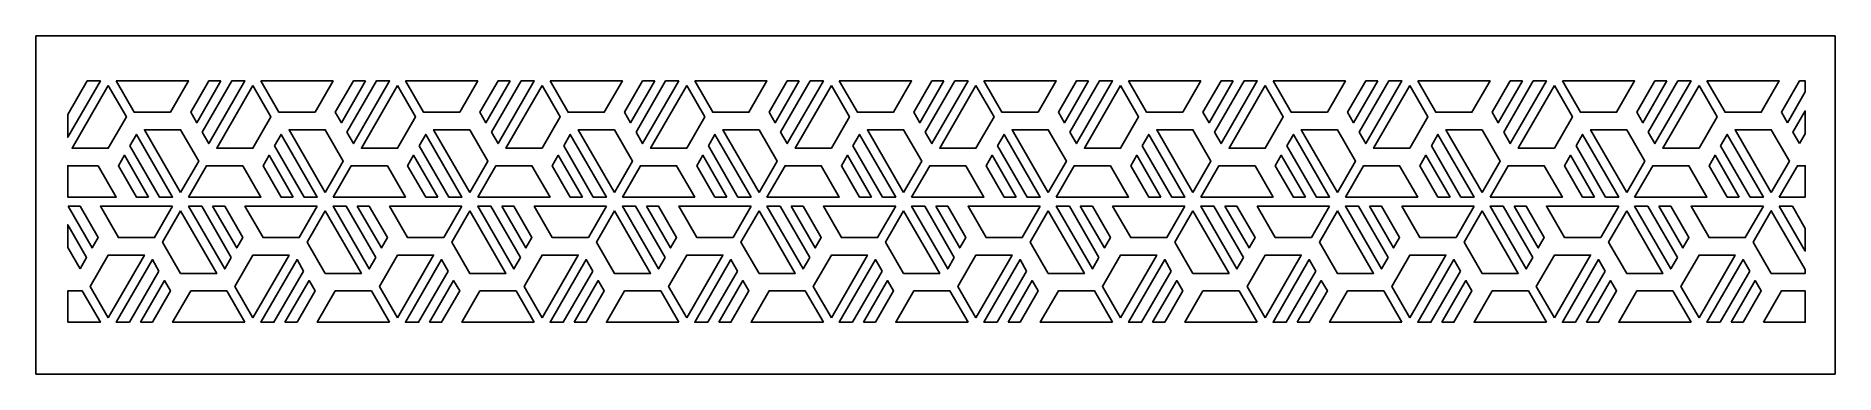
# Model space of a CAD drawing. Header units: millimetres. Extents: x 148 to 1052, y 65 to 235.
import ezdxf

# ---------------------------------------------------------------- set-up
doc = ezdxf.new("R2010")
doc.units = ezdxf.units.MM
doc.layers.get('0').update_dxf_attribs({"linetype": 'CONTINUOUS'})

msp = doc.modelspace()

# ---------------------------------------------------------------- linework, layer by layer
at = {"color": 7}
for points in [[(147.5, 65), (1052.5, 65), (1052.5, 235), (147.5, 235), (147.5, 65)], [(173.259782, 212.390599), (179.873067, 212.390599), (163.5, 184.031615), (163.5, 195.486161), (173.259782, 212.390599)], [(183.873067, 210.081198), (165.686533, 178.581198), (183.873067, 178.581198), (192.966334, 194.331198), (183.873067, 210.081198)], [(187.873067, 212.390599), (224.246134, 212.390599), (215.152867, 196.640599), (196.966334, 196.640599), (187.873067, 212.390599)], [(240.494845, 212.390599), (234.432667, 212.390599), (225.339401, 196.640599), (228.37049, 191.390599), (240.494845, 212.390599)], [(231.126025, 186.617872), (234.432667, 180.890599), (252.619201, 212.390599), (246.005916, 212.390599), (231.126025, 186.617872)], [(256.619201, 210.081198), (238.432667, 178.581198), (256.619201, 178.581198), (265.712468, 194.331198), (256.619201, 210.081198)], [(260.619201, 212.390599), (296.992268, 212.390599), (287.899001, 196.640599), (269.712468, 196.640599), (260.619201, 212.390599)], [(313.240979, 212.390599), (307.178801, 212.390599), (298.085535, 196.640599), (301.116623, 191.390599), (313.240979, 212.390599)], [(303.872159, 186.617872), (307.178801, 180.890599), (325.365335, 212.390599), (318.75205, 212.390599), (303.872159, 186.617872)], [(329.365335, 210.081198), (311.178801, 178.581198), (329.365335, 178.581198), (338.458602, 194.331198), (329.365335, 210.081198)], [(333.365335, 212.390599), (369.738402, 212.390599), (360.645135, 196.640599), (342.458602, 196.640599), (333.365335, 212.390599)], [(385.987113, 212.390599), (379.924935, 212.390599), (370.831668, 196.640599), (373.862757, 191.390599), (385.987113, 212.390599)], [(376.618293, 186.617872), (379.924935, 180.890599), (398.111469, 212.390599), (391.498184, 212.390599), (376.618293, 186.617872)], [(402.111469, 210.081198), (383.924935, 178.581198), (402.111469, 178.581198), (411.204735, 194.331198), (402.111469, 210.081198)], [(406.111469, 212.390599), (442.484536, 212.390599), (433.391269, 196.640599), (415.204735, 196.640599), (406.111469, 212.390599)], [(458.733247, 212.390599), (452.671069, 212.390599), (443.577802, 196.640599), (446.608891, 191.390599), (458.733247, 212.390599)], [(449.364427, 186.617872), (452.671069, 180.890599), (470.857603, 212.390599), (464.244318, 212.390599), (449.364427, 186.617872)], [(474.857603, 210.081198), (456.671069, 178.581198), (474.857603, 178.581198), (483.950869, 194.331198), (474.857603, 210.081198)], [(478.857603, 212.390599), (515.23067, 212.390599), (506.137403, 196.640599), (487.950869, 196.640599), (478.857603, 212.390599)], [(531.479381, 212.390599), (525.417203, 212.390599), (516.323936, 196.640599), (519.355025, 191.390599), (531.479381, 212.390599)], [(522.110561, 186.617872), (525.417203, 180.890599), (543.603737, 212.390599), (536.990452, 212.390599), (522.110561, 186.617872)], [(547.603737, 210.081198), (529.417203, 178.581198), (547.603737, 178.581198), (556.697003, 194.331198), (547.603737, 210.081198)], [(551.603737, 212.390599), (587.976804, 212.390599), (578.883537, 196.640599), (560.697003, 196.640599), (551.603737, 212.390599)], [(604.225515, 212.390599), (598.163337, 212.390599), (589.07007, 196.640599), (592.101159, 191.390599), (604.225515, 212.390599)], [(594.856695, 186.617872), (598.163337, 180.890599), (616.34987, 212.390599), (609.736586, 212.390599), (594.856695, 186.617872)], [(620.34987, 210.081198), (602.163337, 178.581198), (620.34987, 178.581198), (629.443137, 194.331198), (620.34987, 210.081198)], [(624.34987, 212.390599), (660.722937, 212.390599), (651.629671, 196.640599), (633.443137, 196.640599), (624.34987, 212.390599)], [(676.971649, 212.390599), (670.909471, 212.390599), (661.816204, 196.640599), (664.847293, 191.390599), (676.971649, 212.390599)], [(667.602828, 186.617872), (670.909471, 180.890599), (689.096004, 212.390599), (682.482719, 212.390599), (667.602828, 186.617872)], [(693.096004, 210.081198), (674.909471, 178.581198), (693.096004, 178.581198), (702.189271, 194.331198), (693.096004, 210.081198)], [(697.096004, 212.390599), (733.469071, 212.390599), (724.375805, 196.640599), (706.189271, 196.640599), (697.096004, 212.390599)], [(749.717783, 212.390599), (743.655605, 212.390599), (734.562338, 196.640599), (737.593427, 191.390599), (749.717783, 212.390599)], [(740.348962, 186.617872), (743.655605, 180.890599), (761.842138, 212.390599), (755.228853, 212.390599), (740.348962, 186.617872)], [(765.842138, 210.081198), (747.655605, 178.581198), (765.842138, 178.581198), (774.935405, 194.331198), (765.842138, 210.081198)], [(769.842138, 212.390599), (806.215205, 212.390599), (797.121939, 196.640599), (778.935405, 196.640599), (769.842138, 212.390599)], [(822.463917, 212.390599), (816.401739, 212.390599), (807.308472, 196.640599), (810.339561, 191.390599), (822.463917, 212.390599)], [(813.095096, 186.617872), (816.401739, 180.890599), (834.588272, 212.390599), (827.974987, 212.390599), (813.095096, 186.617872)], [(838.588272, 210.081198), (820.401739, 178.581198), (838.588272, 178.581198), (847.681539, 194.331198), (838.588272, 210.081198)], [(842.588272, 212.390599), (878.961339, 212.390599), (869.868072, 196.640599), (851.681539, 196.640599), (842.588272, 212.390599)], [(895.21005, 212.390599), (889.147873, 212.390599), (880.054606, 196.640599), (883.085695, 191.390599), (895.21005, 212.390599)], [(885.84123, 186.617872), (889.147873, 180.890599), (907.334406, 212.390599), (900.721121, 212.390599), (885.84123, 186.617872)], [(911.334406, 210.081198), (893.147873, 178.581198), (911.334406, 178.581198), (920.427673, 194.331198), (911.334406, 210.081198)], [(915.334406, 212.390599), (951.707473, 212.390599), (942.614206, 196.640599), (924.427673, 196.640599), (915.334406, 212.390599)], [(967.956184, 212.390599), (961.894007, 212.390599), (952.80074, 196.640599), (955.831829, 191.390599), (967.956184, 212.390599)], [(958.587364, 186.617872), (961.894007, 180.890599), (980.08054, 212.390599), (973.467255, 212.390599), (958.587364, 186.617872)], [(984.08054, 210.081198), (965.894007, 178.581198), (984.08054, 178.581198), (993.173807, 194.331198), (984.08054, 210.081198)], [(988.08054, 212.390599), (1024.453607, 212.390599), (1015.36034, 196.640599), (997.173807, 196.640599), (988.08054, 212.390599)], [(1028.577963, 191.390599), (1025.546874, 196.640599), (1034.64014, 212.390599), (1037.5, 212.390599), (1037.5, 206.844021), (1028.577963, 191.390599)], [(1034.64014, 180.890599), (1031.333498, 186.617872), (1037.5, 197.298566), (1037.5, 185.844021), (1034.64014, 180.890599)], [(194.752958, 179.782128), (198.0596, 185.509401), (216.246134, 154.009401), (209.632849, 154.009401), (194.752958, 179.782128)], [(220.246134, 156.318802), (202.0596, 187.818802), (220.246134, 187.818802), (229.339401, 172.068802), (220.246134, 156.318802)], [(267.499092, 179.782128), (270.805734, 185.509401), (288.992268, 154.009401), (282.378983, 154.009401), (267.499092, 179.782128)], [(292.992268, 156.318802), (274.805734, 187.818802), (292.992268, 187.818802), (302.085535, 172.068802), (292.992268, 156.318802)], [(340.245226, 179.782128), (343.551868, 185.509401), (361.738402, 154.009401), (355.125117, 154.009401), (340.245226, 179.782128)], [(365.738402, 156.318802), (347.551868, 187.818802), (365.738402, 187.818802), (374.831668, 172.068802), (365.738402, 156.318802)], [(412.99136, 179.782128), (416.298002, 185.509401), (434.484536, 154.009401), (427.871251, 154.009401), (412.99136, 179.782128)], [(438.484536, 156.318802), (420.298002, 187.818802), (438.484536, 187.818802), (447.577802, 172.068802), (438.484536, 156.318802)], [(485.737494, 179.782128), (489.044136, 185.509401), (507.23067, 154.009401), (500.617385, 154.009401), (485.737494, 179.782128)], [(511.23067, 156.318802), (493.044136, 187.818802), (511.23067, 187.818802), (520.323936, 172.068802), (511.23067, 156.318802)], [(558.483628, 179.782128), (561.79027, 185.509401), (579.976804, 154.009401), (573.363519, 154.009401), (558.483628, 179.782128)], [(583.976804, 156.318802), (565.79027, 187.818802), (583.976804, 187.818802), (593.07007, 172.068802), (583.976804, 156.318802)], [(631.229761, 179.782128), (634.536404, 185.509401), (652.722937, 154.009401), (646.109653, 154.009401), (631.229761, 179.782128)], [(656.722937, 156.318802), (638.536404, 187.818802), (656.722937, 187.818802), (665.816204, 172.068802), (656.722937, 156.318802)], [(703.975895, 179.782128), (707.282538, 185.509401), (725.469071, 154.009401), (718.855786, 154.009401), (703.975895, 179.782128)], [(729.469071, 156.318802), (711.282538, 187.818802), (729.469071, 187.818802), (738.562338, 172.068802), (729.469071, 156.318802)], [(776.722029, 179.782128), (780.028672, 185.509401), (798.215205, 154.009401), (791.60192, 154.009401), (776.722029, 179.782128)], [(802.215205, 156.318802), (784.028672, 187.818802), (802.215205, 187.818802), (811.308472, 172.068802), (802.215205, 156.318802)], [(849.468163, 179.782128), (852.774806, 185.509401), (870.961339, 154.009401), (864.348054, 154.009401), (849.468163, 179.782128)], [(874.961339, 156.318802), (856.774806, 187.818802), (874.961339, 187.818802), (884.054606, 172.068802), (874.961339, 156.318802)], [(922.214297, 179.782128), (925.52094, 185.509401), (943.707473, 154.009401), (937.094188, 154.009401), (922.214297, 179.782128)], [(947.707473, 156.318802), (929.52094, 187.818802), (947.707473, 187.818802), (956.80074, 172.068802), (947.707473, 156.318802)], [(994.960431, 179.782128), (998.267074, 185.509401), (1016.453607, 154.009401), (1009.840322, 154.009401), (994.960431, 179.782128)], [(1020.453607, 156.318802), (1002.267074, 187.818802), (1020.453607, 187.818802), (1029.546874, 172.068802), (1020.453607, 156.318802)], [(204.121778, 154.009401), (198.0596, 154.009401), (188.966334, 169.759401), (191.997423, 175.009401), (204.121778, 154.009401)], [(276.867912, 154.009401), (270.805734, 154.009401), (261.712468, 169.759401), (264.743557, 175.009401), (276.867912, 154.009401)], [(349.614046, 154.009401), (343.551868, 154.009401), (334.458602, 169.759401), (337.48969, 175.009401), (349.614046, 154.009401)], [(422.36018, 154.009401), (416.298002, 154.009401), (407.204735, 169.759401), (410.235824, 175.009401), (422.36018, 154.009401)], [(495.106314, 154.009401), (489.044136, 154.009401), (479.950869, 169.759401), (482.981958, 175.009401), (495.106314, 154.009401)], [(567.852448, 154.009401), (561.79027, 154.009401), (552.697003, 169.759401), (555.728092, 175.009401), (567.852448, 154.009401)], [(640.598582, 154.009401), (634.536404, 154.009401), (625.443137, 169.759401), (628.474226, 175.009401), (640.598582, 154.009401)], [(713.344716, 154.009401), (707.282538, 154.009401), (698.189271, 169.759401), (701.22036, 175.009401), (713.344716, 154.009401)], [(786.09085, 154.009401), (780.028672, 154.009401), (770.935405, 169.759401), (773.966494, 175.009401), (786.09085, 154.009401)], [(858.836984, 154.009401), (852.774806, 154.009401), (843.681539, 169.759401), (846.712628, 175.009401), (858.836984, 154.009401)], [(931.583117, 154.009401), (925.52094, 154.009401), (916.427673, 169.759401), (919.458762, 175.009401), (931.583117, 154.009401)], [(1004.329251, 154.009401), (998.267074, 154.009401), (989.173807, 169.759401), (992.204896, 175.009401), (1004.329251, 154.009401)], [(178.7798, 169.759401), (187.873067, 154.009401), (163.5, 154.009401), (163.5, 169.759401), (178.7798, 169.759401)], [(224.246134, 154.009401), (260.619201, 154.009401), (251.525934, 169.759401), (233.339401, 169.759401), (224.246134, 154.009401)], [(296.992268, 154.009401), (333.365335, 154.009401), (324.272068, 169.759401), (306.085535, 169.759401), (296.992268, 154.009401)], [(369.738402, 154.009401), (406.111469, 154.009401), (397.018202, 169.759401), (378.831668, 169.759401), (369.738402, 154.009401)], [(442.484536, 154.009401), (478.857603, 154.009401), (469.764336, 169.759401), (451.577802, 169.759401), (442.484536, 154.009401)], [(515.23067, 154.009401), (551.603737, 154.009401), (542.51047, 169.759401), (524.323936, 169.759401), (515.23067, 154.009401)], [(587.976804, 154.009401), (624.34987, 154.009401), (615.256604, 169.759401), (597.07007, 169.759401), (587.976804, 154.009401)], [(660.722937, 154.009401), (697.096004, 154.009401), (688.002738, 169.759401), (669.816204, 169.759401), (660.722937, 154.009401)], [(733.469071, 154.009401), (769.842138, 154.009401), (760.748872, 169.759401), (742.562338, 169.759401), (733.469071, 154.009401)], [(806.215205, 154.009401), (842.588272, 154.009401), (833.495005, 169.759401), (815.308472, 169.759401), (806.215205, 154.009401)], [(878.961339, 154.009401), (915.334406, 154.009401), (906.241139, 169.759401), (888.054606, 169.759401), (878.961339, 154.009401)], [(951.707473, 154.009401), (988.08054, 154.009401), (978.987273, 169.759401), (960.80074, 169.759401), (951.707473, 154.009401)], [(1024.453607, 154.009401), (1033.546874, 169.759401), (1037.5, 169.759401), (1037.5, 154.009401), (1024.453607, 154.009401)], [(163.624356, 149.390599), (169.686533, 149.390599), (178.7798, 133.640599), (175.748711, 128.390599), (163.624356, 149.390599)], [(216.246134, 149.390599), (179.873067, 149.390599), (188.966334, 133.640599), (207.152867, 133.640599), (216.246134, 149.390599)], [(220.246134, 147.081198), (238.432667, 115.581198), (220.246134, 115.581198), (211.152867, 131.331198), (220.246134, 147.081198)], [(245.73931, 123.617872), (242.432667, 117.890599), (224.246134, 149.390599), (230.859419, 149.390599), (245.73931, 123.617872)], [(236.37049, 149.390599), (242.432667, 149.390599), (251.525934, 133.640599), (248.494845, 128.390599), (236.37049, 149.390599)], [(288.992268, 149.390599), (252.619201, 149.390599), (261.712468, 133.640599), (279.899001, 133.640599), (288.992268, 149.390599)], [(292.992268, 147.081198), (311.178801, 115.581198), (292.992268, 115.581198), (283.899001, 131.331198), (292.992268, 147.081198)], [(318.485444, 123.617872), (315.178801, 117.890599), (296.992268, 149.390599), (303.605553, 149.390599), (318.485444, 123.617872)], [(309.116623, 149.390599), (315.178801, 149.390599), (324.272068, 133.640599), (321.240979, 128.390599), (309.116623, 149.390599)], [(361.738402, 149.390599), (325.365335, 149.390599), (334.458602, 133.640599), (352.645135, 133.640599), (361.738402, 149.390599)], [(365.738402, 147.081198), (383.924935, 115.581198), (365.738402, 115.581198), (356.645135, 131.331198), (365.738402, 147.081198)], [(391.231578, 123.617872), (387.924935, 117.890599), (369.738402, 149.390599), (376.351687, 149.390599), (391.231578, 123.617872)], [(381.862757, 149.390599), (387.924935, 149.390599), (397.018202, 133.640599), (393.987113, 128.390599), (381.862757, 149.390599)], [(434.484536, 149.390599), (398.111469, 149.390599), (407.204735, 133.640599), (425.391269, 133.640599), (434.484536, 149.390599)], [(438.484536, 147.081198), (456.671069, 115.581198), (438.484536, 115.581198), (429.391269, 131.331198), (438.484536, 147.081198)], [(463.977712, 123.617872), (460.671069, 117.890599), (442.484536, 149.390599), (449.097821, 149.390599), (463.977712, 123.617872)], [(454.608891, 149.390599), (460.671069, 149.390599), (469.764336, 133.640599), (466.733247, 128.390599), (454.608891, 149.390599)], [(507.23067, 149.390599), (470.857603, 149.390599), (479.950869, 133.640599), (498.137403, 133.640599), (507.23067, 149.390599)], [(511.23067, 147.081198), (529.417203, 115.581198), (511.23067, 115.581198), (502.137403, 131.331198), (511.23067, 147.081198)], [(536.723846, 123.617872), (533.417203, 117.890599), (515.23067, 149.390599), (521.843954, 149.390599), (536.723846, 123.617872)], [(527.355025, 149.390599), (533.417203, 149.390599), (542.51047, 133.640599), (539.479381, 128.390599), (527.355025, 149.390599)], [(579.976804, 149.390599), (543.603737, 149.390599), (552.697003, 133.640599), (570.883537, 133.640599), (579.976804, 149.390599)], [(583.976804, 147.081198), (602.163337, 115.581198), (583.976804, 115.581198), (574.883537, 131.331198), (583.976804, 147.081198)], [(609.469979, 123.617872), (606.163337, 117.890599), (587.976804, 149.390599), (594.590088, 149.390599), (609.469979, 123.617872)], [(600.101159, 149.390599), (606.163337, 149.390599), (615.256604, 133.640599), (612.225515, 128.390599), (600.101159, 149.390599)], [(652.722937, 149.390599), (616.34987, 149.390599), (625.443137, 133.640599), (643.629671, 133.640599), (652.722937, 149.390599)], [(656.722937, 147.081198), (674.909471, 115.581198), (656.722937, 115.581198), (647.629671, 131.331198), (656.722937, 147.081198)], [(682.216113, 123.617872), (678.909471, 117.890599), (660.722937, 149.390599), (667.336222, 149.390599), (682.216113, 123.617872)], [(672.847293, 149.390599), (678.909471, 149.390599), (688.002738, 133.640599), (684.971649, 128.390599), (672.847293, 149.390599)], [(725.469071, 149.390599), (689.096004, 149.390599), (698.189271, 133.640599), (716.375805, 133.640599), (725.469071, 149.390599)], [(729.469071, 147.081198), (747.655605, 115.581198), (729.469071, 115.581198), (720.375805, 131.331198), (729.469071, 147.081198)], [(754.962247, 123.617872), (751.655605, 117.890599), (733.469071, 149.390599), (740.082356, 149.390599), (754.962247, 123.617872)], [(745.593427, 149.390599), (751.655605, 149.390599), (760.748872, 133.640599), (757.717783, 128.390599), (745.593427, 149.390599)], [(798.215205, 149.390599), (761.842138, 149.390599), (770.935405, 133.640599), (789.121939, 133.640599), (798.215205, 149.390599)], [(802.215205, 147.081198), (820.401739, 115.581198), (802.215205, 115.581198), (793.121939, 131.331198), (802.215205, 147.081198)], [(827.708381, 123.617872), (824.401739, 117.890599), (806.215205, 149.390599), (812.82849, 149.390599), (827.708381, 123.617872)], [(818.339561, 149.390599), (824.401739, 149.390599), (833.495005, 133.640599), (830.463917, 128.390599), (818.339561, 149.390599)], [(870.961339, 149.390599), (834.588272, 149.390599), (843.681539, 133.640599), (861.868072, 133.640599), (870.961339, 149.390599)], [(874.961339, 147.081198), (893.147873, 115.581198), (874.961339, 115.581198), (865.868072, 131.331198), (874.961339, 147.081198)], [(900.454515, 123.617872), (897.147873, 117.890599), (878.961339, 149.390599), (885.574624, 149.390599), (900.454515, 123.617872)], [(891.085695, 149.390599), (897.147873, 149.390599), (906.241139, 133.640599), (903.21005, 128.390599), (891.085695, 149.390599)], [(943.707473, 149.390599), (907.334406, 149.390599), (916.427673, 133.640599), (934.614206, 133.640599), (943.707473, 149.390599)], [(947.707473, 147.081198), (965.894007, 115.581198), (947.707473, 115.581198), (938.614206, 131.331198), (947.707473, 147.081198)], [(973.200649, 123.617872), (969.894007, 117.890599), (951.707473, 149.390599), (958.320758, 149.390599), (973.200649, 123.617872)], [(963.831829, 149.390599), (969.894007, 149.390599), (978.987273, 133.640599), (975.956184, 128.390599), (963.831829, 149.390599)], [(1016.453607, 149.390599), (980.08054, 149.390599), (989.173807, 133.640599), (1007.36034, 133.640599), (1016.453607, 149.390599)], [(1037.5, 117.555979), (1037.5, 115.581198), (1020.453607, 115.581198), (1011.36034, 131.331198), (1020.453607, 147.081198), (1037.5, 117.555979)], [(1024.453607, 149.390599), (1031.066892, 149.390599), (1037.5, 138.248129), (1037.5, 126.793583), (1024.453607, 149.390599)], [(169.686533, 117.890599), (163.5, 128.605989), (163.5, 140.060535), (172.993176, 123.617872), (169.686533, 117.890599)], [(183.873067, 93.318802), (202.0596, 124.818802), (183.873067, 124.818802), (174.7798, 109.068802), (183.873067, 93.318802)], [(209.366243, 116.782128), (206.0596, 122.509401), (187.873067, 91.009401), (194.486352, 91.009401), (209.366243, 116.782128)], [(256.619201, 93.318802), (274.805734, 124.818802), (256.619201, 124.818802), (247.525934, 109.068802), (256.619201, 93.318802)], [(282.112377, 116.782128), (278.805734, 122.509401), (260.619201, 91.009401), (267.232486, 91.009401), (282.112377, 116.782128)], [(329.365335, 93.318802), (347.551868, 124.818802), (329.365335, 124.818802), (320.272068, 109.068802), (329.365335, 93.318802)], [(354.858511, 116.782128), (351.551868, 122.509401), (333.365335, 91.009401), (339.97862, 91.009401), (354.858511, 116.782128)], [(402.111469, 93.318802), (420.298002, 124.818802), (402.111469, 124.818802), (393.018202, 109.068802), (402.111469, 93.318802)], [(427.604645, 116.782128), (424.298002, 122.509401), (406.111469, 91.009401), (412.724754, 91.009401), (427.604645, 116.782128)], [(474.857603, 93.318802), (493.044136, 124.818802), (474.857603, 124.818802), (465.764336, 109.068802), (474.857603, 93.318802)], [(500.350779, 116.782128), (497.044136, 122.509401), (478.857603, 91.009401), (485.470888, 91.009401), (500.350779, 116.782128)], [(547.603737, 93.318802), (565.79027, 124.818802), (547.603737, 124.818802), (538.51047, 109.068802), (547.603737, 93.318802)], [(573.096912, 116.782128), (569.79027, 122.509401), (551.603737, 91.009401), (558.217021, 91.009401), (573.096912, 116.782128)], [(620.34987, 93.318802), (638.536404, 124.818802), (620.34987, 124.818802), (611.256604, 109.068802), (620.34987, 93.318802)], [(645.843046, 116.782128), (642.536404, 122.509401), (624.34987, 91.009401), (630.963155, 91.009401), (645.843046, 116.782128)], [(693.096004, 93.318802), (711.282538, 124.818802), (693.096004, 124.818802), (684.002738, 109.068802), (693.096004, 93.318802)], [(718.58918, 116.782128), (715.282538, 122.509401), (697.096004, 91.009401), (703.709289, 91.009401), (718.58918, 116.782128)], [(765.842138, 93.318802), (784.028672, 124.818802), (765.842138, 124.818802), (756.748872, 109.068802), (765.842138, 93.318802)], [(791.335314, 116.782128), (788.028672, 122.509401), (769.842138, 91.009401), (776.455423, 91.009401), (791.335314, 116.782128)], [(838.588272, 93.318802), (856.774806, 124.818802), (838.588272, 124.818802), (829.495005, 109.068802), (838.588272, 93.318802)], [(864.081448, 116.782128), (860.774806, 122.509401), (842.588272, 91.009401), (849.201557, 91.009401), (864.081448, 116.782128)], [(911.334406, 93.318802), (929.52094, 124.818802), (911.334406, 124.818802), (902.241139, 109.068802), (911.334406, 93.318802)], [(936.827582, 116.782128), (933.52094, 122.509401), (915.334406, 91.009401), (921.947691, 91.009401), (936.827582, 116.782128)], [(984.08054, 93.318802), (1002.267074, 124.818802), (984.08054, 124.818802), (974.987273, 109.068802), (984.08054, 93.318802)], [(1009.573716, 116.782128), (1006.267074, 122.509401), (988.08054, 91.009401), (994.693825, 91.009401), (1009.573716, 116.782128)], [(199.997423, 91.009401), (206.0596, 91.009401), (215.152867, 106.759401), (212.121778, 112.009401), (199.997423, 91.009401)], [(272.743557, 91.009401), (278.805734, 91.009401), (287.899001, 106.759401), (284.867912, 112.009401), (272.743557, 91.009401)], [(345.48969, 91.009401), (351.551868, 91.009401), (360.645135, 106.759401), (357.614046, 112.009401), (345.48969, 91.009401)], [(418.235824, 91.009401), (424.298002, 91.009401), (433.391269, 106.759401), (430.36018, 112.009401), (418.235824, 91.009401)], [(490.981958, 91.009401), (497.044136, 91.009401), (506.137403, 106.759401), (503.106314, 112.009401), (490.981958, 91.009401)], [(563.728092, 91.009401), (569.79027, 91.009401), (578.883537, 106.759401), (575.852448, 112.009401), (563.728092, 91.009401)], [(636.474226, 91.009401), (642.536404, 91.009401), (651.629671, 106.759401), (648.598582, 112.009401), (636.474226, 91.009401)], [(709.22036, 91.009401), (715.282538, 91.009401), (724.375805, 106.759401), (721.344716, 112.009401), (709.22036, 91.009401)], [(781.966494, 91.009401), (788.028672, 91.009401), (797.121939, 106.759401), (794.09085, 112.009401), (781.966494, 91.009401)], [(854.712628, 91.009401), (860.774806, 91.009401), (869.868072, 106.759401), (866.836984, 112.009401), (854.712628, 91.009401)], [(927.458762, 91.009401), (933.52094, 91.009401), (942.614206, 106.759401), (939.583117, 112.009401), (927.458762, 91.009401)], [(1000.204896, 91.009401), (1006.267074, 91.009401), (1015.36034, 106.759401), (1012.329251, 112.009401), (1000.204896, 91.009401)], [(163.5, 91.009401), (163.5, 106.759401), (170.7798, 106.759401), (179.873067, 91.009401), (163.5, 91.009401)], [(252.619201, 91.009401), (216.246134, 91.009401), (225.339401, 106.759401), (243.525934, 106.759401), (252.619201, 91.009401)], [(325.365335, 91.009401), (288.992268, 91.009401), (298.085535, 106.759401), (316.272068, 106.759401), (325.365335, 91.009401)], [(398.111469, 91.009401), (361.738402, 91.009401), (370.831668, 106.759401), (389.018202, 106.759401), (398.111469, 91.009401)], [(470.857603, 91.009401), (434.484536, 91.009401), (443.577802, 106.759401), (461.764336, 106.759401), (470.857603, 91.009401)], [(543.603737, 91.009401), (507.23067, 91.009401), (516.323936, 106.759401), (534.51047, 106.759401), (543.603737, 91.009401)], [(616.34987, 91.009401), (579.976804, 91.009401), (589.07007, 106.759401), (607.256604, 106.759401), (616.34987, 91.009401)], [(689.096004, 91.009401), (652.722937, 91.009401), (661.816204, 106.759401), (680.002738, 106.759401), (689.096004, 91.009401)], [(761.842138, 91.009401), (725.469071, 91.009401), (734.562338, 106.759401), (752.748872, 106.759401), (761.842138, 91.009401)], [(834.588272, 91.009401), (798.215205, 91.009401), (807.308472, 106.759401), (825.495005, 106.759401), (834.588272, 91.009401)], [(907.334406, 91.009401), (870.961339, 91.009401), (880.054606, 106.759401), (898.241139, 106.759401), (907.334406, 91.009401)], [(980.08054, 91.009401), (943.707473, 91.009401), (952.80074, 106.759401), (970.987273, 106.759401), (980.08054, 91.009401)], [(1016.453607, 91.009401), (1025.546874, 106.759401), (1037.5, 106.759401), (1037.5, 91.009401), (1016.453607, 91.009401)]]:
    msp.add_lwpolyline(points, close=True, dxfattribs=at)

doc.saveas('drawing.dxf')
